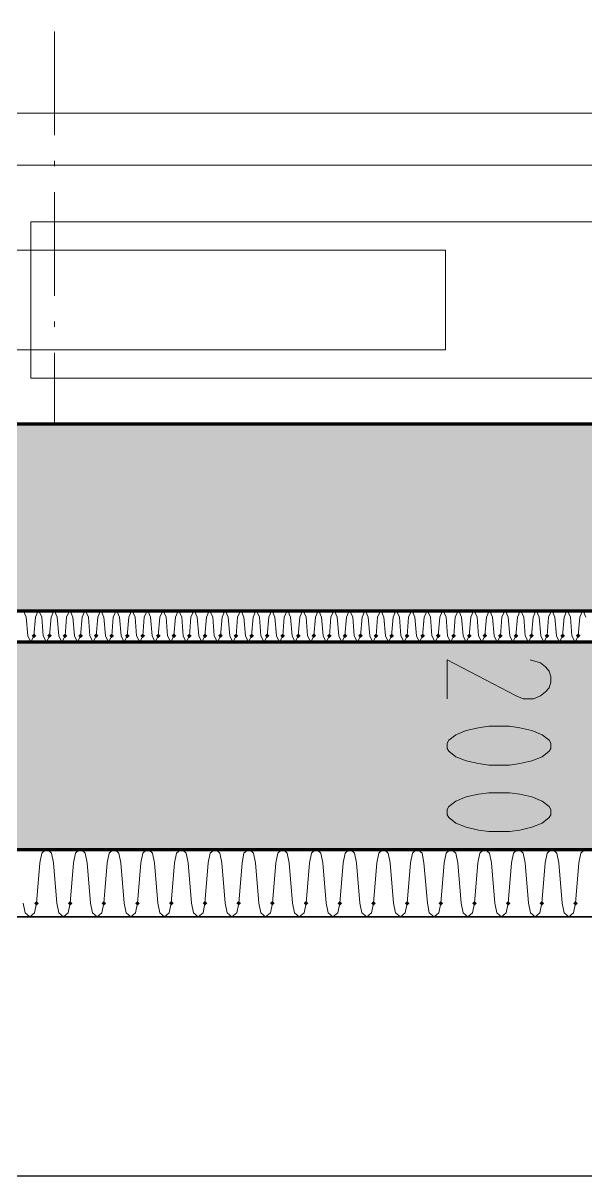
# Model space of a CAD drawing. Header units: millimetres. Extents: x 0 to 594, y 0 to 420.
# Drawn here: x 430.25 to 434.53, y 248.51 to 257.27 of the extents above; entities that cross this region are included whole.
import ezdxf

# ---------------------------------------------------------------- set-up
doc = ezdxf.new("R2010")
doc.units = ezdxf.units.MM
doc.header["$LTSCALE"] = 8
for name, color, linetype in [('PDF_Koty delkove', 7, 'Continuous'), ('PDF_Obecne 0.25', 7, 'Continuous'), ('PDF_Steny obvodove nosne', 7, 'Continuous'), ('PDF_Steny sendvic', 7, 'Continuous'), ('PDF_Steny vnitrni', 7, 'Continuous'), ('PDF_Vytah', 7, 'Continuous')]:
    doc.layers.add(name, color=color, linetype=linetype)

msp = doc.modelspace()

# ---------------------------------------------------------------- hatches: boundary and pattern name
at = {"layer": 'PDF_Steny vnitrni', "true_color": 0xc0c0c0, "transparency": 33554559}
msp.add_hatch(color=9, dxfattribs=at).paths.add_polyline_path([(417.6575, 250.9921), (442.067, 250.9921), (442.067, 252.5669), (440.3347, 252.5669), (421.5552, 252.5669), (417.6576, 252.5669)])

# ---------------------------------------------------------------- linework, layer by layer
at = {"layer": 'PDF_Koty delkove', "lineweight": 18}
for points in [[(433.4733, 252.1362), (433.4733, 252.4304), (433.9985, 252.157), (434.0513, 252.1362), (434.13, 252.1362), (434.182, 252.157), (434.2214, 252.1885), (434.2481, 252.22), (434.2607, 252.2622), (434.2607, 252.3038), (434.2481, 252.346), (434.2214, 252.3775), (434.182, 252.409), (434.104, 252.4304)], [(433.7891, 251.1284), (433.9466, 251.1284), (434.0245, 251.1391), (434.1167, 251.1599), (434.1954, 251.1914), (434.2481, 251.2329), (434.2607, 251.2544), (434.2607, 251.2959), (434.2481, 251.3174), (434.1954, 251.3589), (434.1167, 251.3904), (434.0245, 251.4118), (433.9466, 251.4225), (433.7891, 251.4225), (433.7104, 251.4118), (433.6182, 251.3904), (433.5395, 251.3589), (433.4867, 251.3174), (433.4733, 251.2959), (433.4733, 251.2544), (433.4867, 251.2329), (433.5395, 251.1914), (433.6182, 251.1599), (433.7104, 251.1391), (433.7891, 251.1284)]]:
    msp.add_lwpolyline(points, dxfattribs=at)
msp.add_lwpolyline([(433.7891, 251.6323), (433.9466, 251.6323), (434.0245, 251.643), (434.1167, 251.6638), (434.1954, 251.6953), (434.2481, 251.7369), (434.2607, 251.7583), (434.2607, 251.7999), (434.2481, 251.8213), (434.1954, 251.8629), (434.1167, 251.8944), (434.0245, 251.9158), (433.9466, 251.9265), (433.7891, 251.9265), (433.7104, 251.9158), (433.6182, 251.8944), (433.5395, 251.8629), (433.4867, 251.8213), (433.4733, 251.7999), (433.4733, 251.7583), (433.4867, 251.7369), (433.5395, 251.6953), (433.6182, 251.6638), (433.7104, 251.643)], close=True, dxfattribs=at)
at = {"layer": 'PDF_Koty delkove', "color": 7, "lineweight": 18, "true_color": 0xffffff, "transparency": 33554559}
msp.add_solid([(433.3552, 252.5485), (433.3552, 251.0105), (434.3788, 252.5485), (434.3788, 251.0105)], dxfattribs=at)
at = {"layer": 'PDF_Obecne 0.25', "lineweight": 25}
msp.add_lwpolyline([(398.0513, 262.1338), (398.0513, 254.2598), (392.7757, 254.2598), (397.5395, 250.4803, 0.414211), (399.508, 248.5118), (444.6655, 248.5118, 0.414215), (446.6339, 250.4803)], format="xyb", dxfattribs=at)
at = {"layer": 'PDF_Steny obvodove nosne', "lineweight": 70}
for points in [[(421.5946, 254.2204), (421.5946, 252.8031), (438.8387, 252.8031), (440.256, 252.8031), (440.256, 256.9764)], [(438.8387, 256.9764), (438.8387, 254.2204), (423.0119, 254.2204)]]:
    msp.add_lwpolyline(points, dxfattribs=at)
at = {"layer": 'PDF_Steny obvodove nosne', "color": 9, "lineweight": 9, "true_color": 0xc0c0c0, "transparency": 33554559}
msp.add_solid([(421.5946, 252.8031), (438.8387, 252.8031), (421.5946, 254.2204), (438.8387, 254.2204)], dxfattribs=at)
at = {"layer": 'PDF_Steny sendvic', "lineweight": 35}
msp.add_lwpolyline([(440.3347, 252.5669), (440.4922, 252.5669), (440.4922, 256.9764), (440.256, 256.9764), (440.256, 252.8031), (438.8387, 252.8031), (421.5946, 252.8031), (421.5552, 252.8031), (421.5552, 252.6063), (421.5552, 252.5669)], close=True, dxfattribs=at)
msp.add_lwpolyline([(417.6575, 250.4803), (455.6891, 250.4803), (455.6891, 250.9921), (455.6891, 255.754), (455.1773, 255.754), (455.1773, 252.5669), (455.1773, 250.9921), (442.067, 250.9921), (417.6575, 250.9921), (400.0198, 250.9921), (398.0513, 250.9921)], dxfattribs=at)
at = {"layer": 'PDF_Steny sendvic', "lineweight": 9}
for points in [[(430.2758, 252.7559), (430.2546, 252.8031)], [(430.3677, 252.8031), (430.3464, 252.7559)], [(430.3939, 252.7559), (430.3727, 252.8031)], [(430.4858, 252.8031), (430.4646, 252.7559)], [(430.5121, 252.7559), (430.4908, 252.8031)], [(430.6039, 252.8031), (430.5827, 252.7559)], [(430.6302, 252.7559), (430.6089, 252.8031)], [(430.722, 252.8031), (430.7008, 252.7559)], [(430.7483, 252.7559), (430.727, 252.8031)], [(430.8401, 252.8031), (430.8189, 252.7559)], [(430.8664, 252.7559), (430.8451, 252.8031)], [(430.9583, 252.8031), (430.937, 252.7559)], [(430.9845, 252.7559), (430.9632, 252.8031)], [(431.0764, 252.8031), (431.0551, 252.7559)], [(431.1026, 252.7559), (431.0813, 252.8031)], [(431.1945, 252.8031), (431.1732, 252.7559)], [(431.2207, 252.7559), (431.1994, 252.8031)], [(431.3126, 252.8031), (431.2913, 252.7559)], [(431.3388, 252.7559), (431.3175, 252.8031)], [(431.4307, 252.8031), (431.4094, 252.7559)], [(431.4569, 252.7559), (431.4357, 252.8031)], [(431.5488, 252.8031), (431.5276, 252.7559)], [(431.575, 252.7559), (431.5538, 252.8031)], [(431.6669, 252.8031), (431.6457, 252.7559)], [(431.6931, 252.7559), (431.6719, 252.8031)], [(431.785, 252.8031), (431.7638, 252.7559)], [(431.8113, 252.7559), (431.79, 252.8031)], [(431.9031, 252.8031), (431.8819, 252.7559)], [(431.9294, 252.7559), (431.9081, 252.8031)], [(432.0212, 252.8031), (432, 252.7559)], [(432.0475, 252.7559), (432.0262, 252.8031)], [(432.1394, 252.8031), (432.1181, 252.7559)], [(432.1656, 252.7559), (432.1443, 252.8031)], [(432.2575, 252.8031), (432.2362, 252.7559)], [(432.2837, 252.7559), (432.2624, 252.8031)], [(432.3756, 252.8031), (432.3543, 252.7559)], [(432.4018, 252.7559), (432.3805, 252.8031)], [(432.4937, 252.8031), (432.4724, 252.7559)], [(432.5199, 252.7559), (432.4987, 252.8031)], [(432.6118, 252.8031), (432.5905, 252.7559)], [(432.638, 252.7559), (432.6168, 252.8031)], [(432.7299, 252.8031), (432.7087, 252.7559)], [(432.7561, 252.7559), (432.7349, 252.8031)], [(432.848, 252.8031), (432.8268, 252.7559)], [(432.8742, 252.7559), (432.853, 252.8031)], [(432.9661, 252.8031), (432.9449, 252.7559)], [(432.9923, 252.7559), (432.9711, 252.8031)], [(433.0842, 252.8031), (433.063, 252.7559)], [(433.1105, 252.7559), (433.0892, 252.8031)], [(433.2023, 252.8031), (433.1811, 252.7559)], [(433.2286, 252.7559), (433.2073, 252.8031)], [(433.3205, 252.8031), (433.2992, 252.7559)], [(433.3467, 252.7559), (433.3254, 252.8031)], [(433.4386, 252.8031), (433.4173, 252.7559)], [(433.4648, 252.7559), (433.4435, 252.8031)], [(433.5567, 252.8031), (433.5354, 252.7559)], [(433.5829, 252.7559), (433.5616, 252.8031)], [(433.6748, 252.8031), (433.6535, 252.7559)], [(433.701, 252.7559), (433.6798, 252.8031)], [(433.7929, 252.8031), (433.7717, 252.7559)], [(433.8191, 252.7559), (433.7979, 252.8031)], [(433.911, 252.8031), (433.8898, 252.7559)], [(433.9372, 252.7559), (433.916, 252.8031)], [(434.0291, 252.8031), (434.0079, 252.7559)], [(434.0553, 252.7559), (434.0341, 252.8031)], [(434.1472, 252.8031), (434.126, 252.7559)], [(434.1734, 252.7559), (434.1522, 252.8031)], [(434.2653, 252.8031), (434.2441, 252.7559)], [(434.2916, 252.7559), (434.2703, 252.8031)], [(434.3835, 252.8031), (434.3622, 252.7559)], [(434.4097, 252.7559), (434.3884, 252.8031)], [(434.5016, 252.8031), (434.4803, 252.7559)], [(434.5278, 252.7559), (434.5065, 252.8031)], [(430.2875, 252.6142), (430.2758, 252.7559)], [(430.3464, 252.7559), (430.3348, 252.6142)], [(430.3464, 252.7559), (430.3464, 252.7559)], [(430.4056, 252.6142), (430.3939, 252.7559)], [(430.4646, 252.7559), (430.4529, 252.6142)], [(430.4646, 252.7559), (430.4646, 252.7559)], [(430.5238, 252.6142), (430.5121, 252.7559)], [(430.5827, 252.7559), (430.571, 252.6142)], [(430.5827, 252.7559), (430.5827, 252.7559)], [(430.6419, 252.6142), (430.6302, 252.7559)], [(430.7008, 252.7559), (430.6891, 252.6142)], [(430.7008, 252.7559), (430.7008, 252.7559)], [(430.76, 252.6142), (430.7483, 252.7559)], [(430.8189, 252.7559), (430.8072, 252.6142)], [(430.8189, 252.7559), (430.8189, 252.7559)], [(430.8781, 252.6142), (430.8664, 252.7559)], [(430.937, 252.7559), (430.9253, 252.6142)], [(430.937, 252.7559), (430.937, 252.7559)], [(430.9962, 252.6142), (430.9845, 252.7559)], [(431.0551, 252.7559), (431.0434, 252.6142)], [(431.0551, 252.7559), (431.0551, 252.7559)], [(431.1143, 252.6142), (431.1026, 252.7559)], [(431.1732, 252.7559), (431.1615, 252.6142)], [(431.1732, 252.7559), (431.1732, 252.7559)], [(431.2324, 252.6142), (431.2207, 252.7559)], [(431.2913, 252.7559), (431.2796, 252.6142)], [(431.2913, 252.7559), (431.2913, 252.7559)], [(431.3505, 252.6142), (431.3388, 252.7559)], [(431.4094, 252.7559), (431.3977, 252.6142)], [(431.4094, 252.7559), (431.4094, 252.7559)], [(431.4569, 252.7559), (431.4686, 252.6142), (431.4922, 252.5669), (431.5159, 252.6142)], [(431.5276, 252.7559), (431.5159, 252.6142)], [(431.5276, 252.7559), (431.5276, 252.7559)], [(431.5276, 252.7559), (431.5276, 252.7559)], [(431.575, 252.7559), (431.5867, 252.6142), (431.6103, 252.5669), (431.634, 252.6142)], [(431.6457, 252.7559), (431.634, 252.6142)], [(431.6457, 252.7559), (431.6457, 252.7559)], [(431.6931, 252.7559), (431.7048, 252.6142), (431.7284, 252.5669), (431.7521, 252.6142)], [(431.7638, 252.7559), (431.7521, 252.6142)], [(431.7638, 252.7559), (431.7638, 252.7559)], [(431.8229, 252.6142), (431.8113, 252.7559)], [(431.8819, 252.7559), (431.8702, 252.6142)], [(431.8819, 252.7559), (431.8819, 252.7559)], [(431.9411, 252.6142), (431.9294, 252.7559)], [(432, 252.7559), (431.9883, 252.6142)], [(432, 252.7559), (432, 252.7559)], [(432.0592, 252.6142), (432.0475, 252.7559)], [(432.1181, 252.7559), (432.1064, 252.6142)], [(432.1181, 252.7559), (432.1181, 252.7559)], [(432.1773, 252.6142), (432.1656, 252.7559)], [(432.2362, 252.7559), (432.2245, 252.6142)], [(432.2362, 252.7559), (432.2362, 252.7559)], [(432.2837, 252.7559), (432.2954, 252.6142), (432.319, 252.5669), (432.3426, 252.6142)], [(432.3543, 252.7559), (432.3426, 252.6142)], [(432.3543, 252.7559), (432.3543, 252.7559)], [(432.4018, 252.7559), (432.4135, 252.6142), (432.4371, 252.5669)], [(432.4724, 252.7559), (432.4607, 252.6142)], [(432.4724, 252.7559), (432.4724, 252.7559)], [(432.5199, 252.7559), (432.5316, 252.6142), (432.5552, 252.5669), (432.5789, 252.6142)], [(432.5905, 252.7559), (432.5789, 252.6142)], [(432.5905, 252.7559), (432.5905, 252.7559)], [(432.638, 252.7559), (432.6497, 252.6142), (432.6733, 252.5669), (432.697, 252.6142)], [(432.7087, 252.7559), (432.697, 252.6142)], [(432.7087, 252.7559), (432.7087, 252.7559)], [(432.7561, 252.7559), (432.7678, 252.6142), (432.7914, 252.5669), (432.8151, 252.6142)], [(432.8268, 252.7559), (432.8151, 252.6142)], [(432.8268, 252.7559), (432.8268, 252.7559)], [(432.8742, 252.7559), (432.8859, 252.6142), (432.9096, 252.5669), (432.9332, 252.6142)], [(432.9449, 252.7559), (432.9332, 252.6142)], [(432.9449, 252.7559), (432.9449, 252.7559)], [(432.9923, 252.7559), (433.004, 252.6142), (433.0277, 252.5669), (433.0513, 252.6142)], [(433.063, 252.7559), (433.0513, 252.6142)], [(433.063, 252.7559), (433.063, 252.7559)], [(433.1105, 252.7559), (433.1222, 252.6142), (433.1458, 252.5669), (433.1694, 252.6142)], [(433.1811, 252.7559), (433.1694, 252.6142)], [(433.1811, 252.7559), (433.1811, 252.7559)], [(433.2286, 252.7559), (433.2403, 252.6142), (433.2639, 252.5669), (433.2875, 252.6142)], [(433.2992, 252.7559), (433.2875, 252.6142)], [(433.2992, 252.7559), (433.2992, 252.7559)], [(433.3467, 252.7559), (433.3584, 252.6142), (433.382, 252.5669), (433.4056, 252.6142)], [(433.4173, 252.7559), (433.4056, 252.6142)], [(433.4173, 252.7559), (433.4173, 252.7559)], [(433.4648, 252.7559), (433.4765, 252.6142), (433.5001, 252.5669), (433.5237, 252.6142)], [(433.5354, 252.7559), (433.5237, 252.6142)], [(433.5354, 252.7559), (433.5354, 252.7559)], [(433.5946, 252.6142), (433.5829, 252.7559)], [(433.6535, 252.7559), (433.6418, 252.6142)], [(433.6535, 252.7559), (433.6535, 252.7559)], [(433.701, 252.7559), (433.7127, 252.6142), (433.7363, 252.5669)], [(433.7717, 252.7559), (433.76, 252.6142)], [(433.7717, 252.7559), (433.7717, 252.7559)], [(433.8191, 252.7559), (433.8308, 252.6142), (433.8544, 252.5669)], [(433.8898, 252.7559), (433.8781, 252.6142)], [(433.8898, 252.7559), (433.8898, 252.7559)], [(433.9372, 252.7559), (433.9489, 252.6142), (433.9725, 252.5669)], [(434.0079, 252.7559), (433.9962, 252.6142)], [(434.0079, 252.7559), (434.0079, 252.7559)], [(434.0553, 252.7559), (434.067, 252.6142), (434.0907, 252.5669)], [(434.126, 252.7559), (434.1143, 252.6142)], [(434.126, 252.7559), (434.126, 252.7559)], [(434.1734, 252.7559), (434.1851, 252.6142), (434.2088, 252.5669)], [(434.2441, 252.7559), (434.2324, 252.6142)], [(434.2441, 252.7559), (434.2441, 252.7559)], [(434.2916, 252.7559), (434.3032, 252.6142), (434.3269, 252.5669)], [(434.3622, 252.7559), (434.3505, 252.6142)], [(434.3622, 252.7559), (434.3622, 252.7559)], [(434.4214, 252.6142), (434.4097, 252.7559)], [(434.4803, 252.7559), (434.4686, 252.6142)], [(434.4803, 252.7559), (434.4803, 252.7559)], [(430.2875, 252.6142), (430.3111, 252.5669)], [(430.3111, 252.5669), (430.3348, 252.6142)], [(430.4056, 252.6142), (430.4292, 252.5669)], [(430.4292, 252.5669), (430.4529, 252.6142)], [(430.5237, 252.6142), (430.5473, 252.5669)], [(430.5473, 252.5669), (430.571, 252.6142)], [(430.6419, 252.6142), (430.6655, 252.5669)], [(430.6655, 252.5669), (430.6891, 252.6142)], [(430.76, 252.6142), (430.7836, 252.5669)], [(430.7836, 252.5669), (430.8072, 252.6142)], [(430.8781, 252.6142), (430.9017, 252.5669)], [(430.9017, 252.5669), (430.9253, 252.6142)], [(430.9962, 252.6142), (431.0198, 252.5669)], [(431.0198, 252.5669), (431.0434, 252.6142)], [(431.1143, 252.6142), (431.1379, 252.5669)], [(431.1379, 252.5669), (431.1615, 252.6142)], [(431.2324, 252.6142), (431.256, 252.5669)], [(431.256, 252.5669), (431.2796, 252.6142)], [(431.3505, 252.6142), (431.3741, 252.5669)], [(431.3741, 252.5669), (431.3977, 252.6142)], [(431.823, 252.6142), (431.8466, 252.5669), (431.8702, 252.6142)], [(431.9411, 252.6142), (431.9647, 252.5669), (431.9883, 252.6142)], [(432.0592, 252.6142), (432.0828, 252.5669), (432.1064, 252.6142)], [(432.1773, 252.6142), (432.2009, 252.5669), (432.2245, 252.6142)], [(432.4371, 252.5669), (432.4607, 252.6142)], [(433.5946, 252.6142), (433.6182, 252.5669)], [(433.6182, 252.5669), (433.6418, 252.6142)], [(433.7363, 252.5669), (433.76, 252.6142)], [(433.8544, 252.5669), (433.8781, 252.6142)], [(433.9725, 252.5669), (433.9962, 252.6142)], [(434.0907, 252.5669), (434.1143, 252.6142)], [(434.2088, 252.5669), (434.2324, 252.6142)], [(434.3269, 252.5669), (434.3505, 252.6142)], [(434.4214, 252.6142), (434.445, 252.5669)], [(434.445, 252.5669), (434.4686, 252.6142)], [(430.4259, 250.9921), (430.3949, 250.9625), (430.3798, 250.8897)], [(430.4827, 250.8897), (430.4676, 250.9625), (430.4366, 250.9921)], [(430.6818, 250.9921), (430.6507, 250.9625), (430.6357, 250.8897)], [(430.7386, 250.8897), (430.7235, 250.9625), (430.6925, 250.9921)], [(430.9376, 250.9921), (430.9066, 250.9625), (430.8916, 250.8897)], [(430.9945, 250.8897), (430.9794, 250.9625), (430.9484, 250.9921)], [(431.1935, 250.9921), (431.1626, 250.9625), (431.1475, 250.8897)], [(431.2504, 250.8897), (431.2353, 250.9625), (431.2043, 250.9921)], [(431.4494, 250.9921), (431.4185, 250.9625), (431.4034, 250.8897)], [(431.5063, 250.8897), (431.4912, 250.9625), (431.4602, 250.9921)], [(431.7054, 250.9921), (431.6744, 250.9625), (431.6593, 250.8897)], [(431.7622, 250.8897), (431.7471, 250.9625), (431.7161, 250.9921)], [(431.9613, 250.9921), (431.9303, 250.9625), (431.9152, 250.8897)], [(432.0181, 250.8897), (432.003, 250.9625), (431.972, 250.9921)], [(432.2172, 250.9921), (432.1862, 250.9625), (432.1711, 250.8897)], [(432.274, 250.8897), (432.2589, 250.9625), (432.2279, 250.9921)], [(432.4731, 250.9921), (432.4421, 250.9625), (432.427, 250.8897)], [(432.5299, 250.8897), (432.5148, 250.9625), (432.4838, 250.9921)], [(432.729, 250.9921), (432.698, 250.9625), (432.6829, 250.8897)], [(432.7858, 250.8897), (432.7707, 250.9625), (432.7397, 250.9921)], [(432.9849, 250.9921), (432.9539, 250.9625), (432.9388, 250.8897)], [(433.0417, 250.8897), (433.0266, 250.9625), (432.9956, 250.9921)], [(433.2408, 250.9921), (433.2098, 250.9625), (433.1947, 250.8897)], [(433.2976, 250.8897), (433.2825, 250.9625), (433.2515, 250.9921)], [(433.4967, 250.9921), (433.4657, 250.9625), (433.4507, 250.8897)], [(433.5535, 250.8897), (433.5384, 250.9625), (433.5075, 250.9921)], [(433.7526, 250.9921), (433.7216, 250.9625), (433.7066, 250.8897)], [(433.8094, 250.8897), (433.7944, 250.9625), (433.7634, 250.9921)], [(434.0085, 250.9921), (433.9775, 250.9625), (433.9625, 250.8897)], [(434.0653, 250.8897), (434.0503, 250.9625), (434.0193, 250.9921)], [(434.2644, 250.9921), (434.2334, 250.9625), (434.2184, 250.8897)], [(434.3212, 250.8897), (434.3062, 250.9625), (434.2752, 250.9921)], [(434.5203, 250.9921), (434.4893, 250.9625), (434.4742, 250.8897)], [(430.3798, 250.8897), (430.3544, 250.5826)], [(430.3798, 250.8897), (430.3798, 250.8897)], [(430.508, 250.5826), (430.4827, 250.8897)], [(430.6357, 250.8897), (430.6104, 250.5826)], [(430.6357, 250.8897), (430.6357, 250.8897)], [(430.7639, 250.5826), (430.7386, 250.8897)], [(430.8916, 250.8897), (430.8663, 250.5826)], [(430.8916, 250.8897), (430.8916, 250.8897)], [(431.0198, 250.5826), (430.9945, 250.8897)], [(431.1475, 250.8897), (431.1222, 250.5826)], [(431.1475, 250.8897), (431.1475, 250.8897)], [(431.2757, 250.5826), (431.2504, 250.8897)], [(431.4034, 250.8897), (431.3781, 250.5826)], [(431.4034, 250.8897), (431.4034, 250.8897)], [(431.5316, 250.5826), (431.5063, 250.8897)], [(431.6593, 250.8897), (431.634, 250.5826)], [(431.6593, 250.8897), (431.6593, 250.8897)], [(431.7875, 250.5826), (431.7622, 250.8897)], [(431.9152, 250.8897), (431.8899, 250.5826)], [(431.9152, 250.8897), (431.9152, 250.8897)], [(432.0434, 250.5826), (432.0181, 250.8897)], [(432.1711, 250.8897), (432.1458, 250.5826)], [(432.1711, 250.8897), (432.1711, 250.8897)], [(432.2993, 250.5826), (432.274, 250.8897)], [(432.427, 250.8897), (432.4017, 250.5826)], [(432.427, 250.8897), (432.427, 250.8897)], [(432.5552, 250.5826), (432.5299, 250.8897)], [(432.6829, 250.8897), (432.6576, 250.5826)], [(432.6829, 250.8897), (432.6829, 250.8897)], [(432.8111, 250.5826), (432.7858, 250.8897)], [(432.9388, 250.8897), (432.9135, 250.5826)], [(432.9388, 250.8897), (432.9388, 250.8897)], [(433.0671, 250.5826), (433.0417, 250.8897)], [(433.1947, 250.8897), (433.1694, 250.5826)], [(433.1947, 250.8897), (433.1947, 250.8897)], [(433.323, 250.5826), (433.2976, 250.8897)], [(433.4507, 250.8897), (433.4253, 250.5826)], [(433.4507, 250.8897), (433.4507, 250.8897)], [(433.5789, 250.5826), (433.5535, 250.8897)], [(433.7066, 250.8897), (433.6812, 250.5826)], [(433.7066, 250.8897), (433.7066, 250.8897)], [(433.8348, 250.5826), (433.8094, 250.8897)], [(433.9625, 250.8897), (433.9371, 250.5826)], [(433.9625, 250.8897), (433.9625, 250.8897)], [(434.0907, 250.5826), (434.0653, 250.8897)], [(434.2184, 250.8897), (434.193, 250.5826)], [(434.2184, 250.8897), (434.2184, 250.8897)], [(434.3466, 250.5826), (434.3212, 250.8897)], [(434.4742, 250.8897), (434.4489, 250.5826)], [(434.4742, 250.8897), (434.4742, 250.8897)], [(430.2521, 250.5826), (430.2671, 250.5103), (430.3033, 250.4803)], [(430.3033, 250.4803), (430.3395, 250.5103), (430.3544, 250.5826)], [(430.508, 250.5826), (430.523, 250.5103), (430.5592, 250.4803), (430.5954, 250.5103), (430.6104, 250.5826)], [(430.7639, 250.5826), (430.7789, 250.5103), (430.8151, 250.4803), (430.8513, 250.5103), (430.8663, 250.5826)], [(431.0198, 250.5826), (431.0348, 250.5103), (431.071, 250.4803), (431.1072, 250.5103), (431.1222, 250.5826)], [(431.2757, 250.5826), (431.2907, 250.5103), (431.3269, 250.4803), (431.3631, 250.5103), (431.3781, 250.5826)], [(431.5316, 250.5826), (431.5466, 250.5103), (431.5828, 250.4803), (431.619, 250.5103), (431.634, 250.5826)], [(431.7875, 250.5826), (431.8025, 250.5103), (431.8387, 250.4803)], [(431.8387, 250.4803), (431.8749, 250.5103), (431.8899, 250.5826)], [(432.0434, 250.5826), (432.0584, 250.5103), (432.0946, 250.4803), (432.1308, 250.5103), (432.1458, 250.5826)], [(432.2993, 250.5826), (432.3143, 250.5103), (432.3505, 250.4803)], [(432.3505, 250.4803), (432.3867, 250.5103), (432.4017, 250.5826)], [(432.5552, 250.5826), (432.5702, 250.5103), (432.6064, 250.4803)], [(432.6064, 250.4803), (432.6426, 250.5103), (432.6576, 250.5826)], [(432.8111, 250.5826), (432.8261, 250.5103), (432.8623, 250.4803), (432.8985, 250.5103), (432.9135, 250.5826)], [(433.0671, 250.5826), (433.082, 250.5103), (433.1182, 250.4803)], [(433.1182, 250.4803), (433.1544, 250.5103), (433.1694, 250.5826)], [(433.323, 250.5826), (433.3379, 250.5103), (433.3741, 250.4803)], [(433.3741, 250.4803), (433.4103, 250.5103), (433.4253, 250.5826)], [(433.5789, 250.5826), (433.5939, 250.5103), (433.63, 250.4803)], [(433.63, 250.4803), (433.6662, 250.5103), (433.6812, 250.5826)], [(433.8348, 250.5826), (433.8498, 250.5103), (433.8859, 250.4803), (433.9221, 250.5103), (433.9371, 250.5826)], [(434.0907, 250.5826), (434.1057, 250.5103), (434.1418, 250.4803), (434.178, 250.5103), (434.193, 250.5826)], [(434.3466, 250.5826), (434.3616, 250.5103), (434.3978, 250.4803)], [(434.3978, 250.4803), (434.4339, 250.5103), (434.4489, 250.5826)]]:
    msp.add_lwpolyline(points, dxfattribs=at)
at = {"layer": 'PDF_Steny sendvic', "lineweight": 9, "transparency": 33554559}
for points in [[(430.3348, 252.6319), (430.3525, 252.6142), (430.317, 252.6142), (430.3348, 252.5964)], [(430.4529, 252.6319), (430.4706, 252.6142), (430.4351, 252.6142), (430.4529, 252.5964)], [(430.571, 252.6319), (430.5887, 252.6142), (430.5533, 252.6142), (430.571, 252.5964)], [(430.6891, 252.6319), (430.7068, 252.6142), (430.6714, 252.6142), (430.6891, 252.5964)], [(430.8072, 252.6319), (430.8249, 252.6142), (430.7895, 252.6142), (430.8072, 252.5964)], [(430.9253, 252.6319), (430.943, 252.6142), (430.9076, 252.6142), (430.9253, 252.5964)], [(431.0434, 252.6319), (431.0611, 252.6142), (431.0257, 252.6142), (431.0434, 252.5964)], [(431.1615, 252.6319), (431.1793, 252.6142), (431.1438, 252.6142), (431.1615, 252.5964)], [(431.2796, 252.6319), (431.2974, 252.6142), (431.2619, 252.6142), (431.2796, 252.5964)], [(431.3977, 252.6319), (431.4155, 252.6142), (431.38, 252.6142), (431.3977, 252.5964)], [(431.5159, 252.6319), (431.5336, 252.6142), (431.4981, 252.6142), (431.5159, 252.5964)], [(431.634, 252.6319), (431.6517, 252.6142), (431.6162, 252.6142), (431.634, 252.5964)], [(431.7521, 252.6319), (431.7698, 252.6142), (431.7344, 252.6142), (431.7521, 252.5964)], [(431.8702, 252.6319), (431.8879, 252.6142), (431.8525, 252.6142), (431.8702, 252.5964)], [(431.9883, 252.6319), (432.006, 252.6142), (431.9706, 252.6142), (431.9883, 252.5964)], [(432.1064, 252.6319), (432.1241, 252.6142), (432.0887, 252.6142), (432.1064, 252.5964)], [(432.2245, 252.6319), (432.2422, 252.6142), (432.2068, 252.6142), (432.2245, 252.5964)], [(432.3426, 252.6319), (432.3604, 252.6142), (432.3249, 252.6142), (432.3426, 252.5964)], [(432.4607, 252.6319), (432.4785, 252.6142), (432.443, 252.6142), (432.4607, 252.5964)], [(432.5789, 252.6319), (432.5966, 252.6142), (432.5611, 252.6142), (432.5789, 252.5964)], [(432.697, 252.6319), (432.7147, 252.6142), (432.6792, 252.6142), (432.697, 252.5964)], [(432.8151, 252.6319), (432.8328, 252.6142), (432.7974, 252.6142), (432.8151, 252.5964)], [(432.9332, 252.6319), (432.9509, 252.6142), (432.9155, 252.6142), (432.9332, 252.5964)], [(433.0513, 252.6319), (433.069, 252.6142), (433.0336, 252.6142), (433.0513, 252.5964)], [(433.1694, 252.6319), (433.1871, 252.6142), (433.1517, 252.6142), (433.1694, 252.5964)], [(433.2875, 252.6319), (433.3052, 252.6142), (433.2698, 252.6142), (433.2875, 252.5964)], [(433.4056, 252.6319), (433.4234, 252.6142), (433.3879, 252.6142), (433.4056, 252.5964)], [(433.5237, 252.6319), (433.5415, 252.6142), (433.506, 252.6142), (433.5237, 252.5964)], [(433.6418, 252.6319), (433.6596, 252.6142), (433.6241, 252.6142), (433.6418, 252.5964)], [(433.76, 252.6319), (433.7777, 252.6142), (433.7422, 252.6142), (433.76, 252.5964)], [(433.8781, 252.6319), (433.8958, 252.6142), (433.8603, 252.6142), (433.8781, 252.5964)], [(433.9962, 252.6319), (434.0139, 252.6142), (433.9785, 252.6142), (433.9962, 252.5964)], [(434.1143, 252.6319), (434.132, 252.6142), (434.0966, 252.6142), (434.1143, 252.5964)], [(434.2324, 252.6319), (434.2501, 252.6142), (434.2147, 252.6142), (434.2324, 252.5964)], [(434.3505, 252.6319), (434.3682, 252.6142), (434.3328, 252.6142), (434.3505, 252.5964)], [(434.4686, 252.6319), (434.4863, 252.6142), (434.4509, 252.6142), (434.4686, 252.5964)], [(430.3544, 250.6004), (430.3722, 250.5826), (430.3367, 250.5826), (430.3544, 250.5649)], [(430.6104, 250.6004), (430.6281, 250.5826), (430.5927, 250.5826), (430.6104, 250.5649)], [(430.8663, 250.6004), (430.884, 250.5826), (430.8485, 250.5826), (430.8663, 250.5649)], [(431.1222, 250.6004), (431.1399, 250.5826), (431.1044, 250.5826), (431.1222, 250.5649)], [(431.3781, 250.6004), (431.3958, 250.5826), (431.3603, 250.5826), (431.3781, 250.5649)], [(431.634, 250.6004), (431.6517, 250.5826), (431.6162, 250.5826), (431.634, 250.5649)], [(431.8899, 250.6004), (431.9076, 250.5826), (431.8722, 250.5826), (431.8899, 250.5649)], [(432.1458, 250.6004), (432.1635, 250.5826), (432.1281, 250.5826), (432.1458, 250.5649)], [(432.4017, 250.6004), (432.4194, 250.5826), (432.384, 250.5826), (432.4017, 250.5649)], [(432.6576, 250.6004), (432.6753, 250.5826), (432.6399, 250.5826), (432.6576, 250.5649)], [(432.9135, 250.6004), (432.9312, 250.5826), (432.8958, 250.5826), (432.9135, 250.5649)], [(433.1694, 250.6004), (433.1871, 250.5826), (433.1517, 250.5826), (433.1694, 250.5649)], [(433.4253, 250.6004), (433.443, 250.5826), (433.4076, 250.5826), (433.4253, 250.5649)], [(433.6812, 250.6004), (433.6989, 250.5826), (433.6635, 250.5826), (433.6812, 250.5649)], [(433.9371, 250.6004), (433.9548, 250.5826), (433.9194, 250.5826), (433.9371, 250.5649)], [(434.193, 250.6004), (434.2107, 250.5826), (434.1753, 250.5826), (434.193, 250.5649)], [(434.4489, 250.6004), (434.4667, 250.5826), (434.4312, 250.5826), (434.4489, 250.5649)]]:
    msp.add_solid(points, dxfattribs=at)
at = {"layer": 'PDF_Steny vnitrni', "lineweight": 70}
msp.add_lwpolyline([(440.4922, 252.5669), (440.3347, 252.5669), (421.5552, 252.5669), (417.6576, 252.5669), (417.6576, 252.2126), (417.6575, 250.9921), (442.067, 250.9921), (455.1773, 250.9921), (455.1773, 252.5669), (453.9568, 252.5669), (442.1064, 252.5669), (442.067, 252.5669)], dxfattribs=at)
at = {"layer": 'PDF_Vytah', "lineweight": 9}
for points in [[(436.7914, 256.5826), (425.7678, 256.5826), (425.7678, 257.7638), (425.1773, 257.7638), (425.1773, 257.5669), (425.3741, 257.5669), (425.3741, 256.1889), (437.1852, 256.1889)], [(430.4922, 257.2048), (430.4922, 256.4174)], [(430.4922, 256.2206), (430.4922, 256.1812)], [(430.4922, 255.9844), (430.4922, 255.197)], [(434.9926, 254.5711), (434.9926, 255.7583), (430.3119, 255.7583), (430.3119, 254.5711)], [(433.4615, 254.7864), (429.2183, 254.7864), (433.4615, 254.7864), (433.4615, 255.543), (426.4624, 255.543), (426.4624, 254.7864), (427.4685, 254.7864), (426.4624, 254.7864)], [(426.4624, 254.7864), (426.4624, 255.543), (433.4615, 255.543), (433.4615, 254.7864)], [(430.4922, 255.0001), (430.4922, 254.9607)], [(430.4922, 254.7639), (430.4922, 254.2204)], [(434.9926, 254.5711), (430.3119, 254.5711)], [(430.4922, 254.2204), (430.4922, 254.2204)]]:
    msp.add_lwpolyline(points, dxfattribs=at)
msp.add_lwpolyline([(430.3119, 255.7583), (434.9926, 255.7583), (434.9926, 254.5711), (430.3119, 254.5711)], close=True, dxfattribs=at)

doc.saveas('drawing.dxf')
